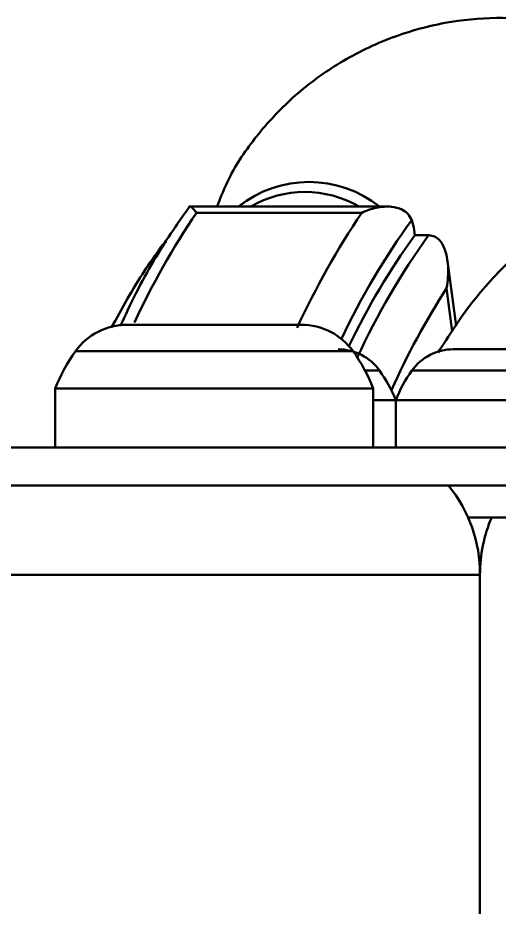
# Model space of a CAD drawing. Header units: millimetres. Extents: x 263 to 2983, y 441 to 2500.
# Drawn here: x 1964.75 to 1979.89, y 2471.65 to 2499.6 of the extents above; entities that cross this region are included whole.
import ezdxf

# ---------------------------------------------------------------- set-up
doc = ezdxf.new("R2010")
doc.units = ezdxf.units.MM
doc.header["$LTSCALE"] = 0.5
doc.layers.add('BOL', color=7, linetype='Continuous', lineweight=50)

msp = doc.modelspace()

# ---------------------------------------------------------------- linework, layer by layer
at = {"layer": 'BOL'}
for p, q in [((1976.359, 2493.663), (1970.166, 2493.663)), ((1975.564, 2493.469), (1970.368, 2493.469)), ((1977.21, 2492.919), (1977.23, 2492.766)), ((1977.663, 2492.766), (1977.23, 2492.766)), ((1978.532, 2489.915), (1978.263, 2491.949)), ((1978.412, 2489.739), (1978.232, 2491.098)), ((1968.186, 2489.95), (1970.378, 2489.95)), ((1970.378, 2489.95), (1973.611, 2489.95)), ((1973.611, 2489.95), (1973.666, 2489.95)), ((1966.562, 2489.116), (1975.29, 2489.116)), ((1978.442, 2489.179), (1978.929, 2489.179)), ((1978.929, 2489.179), (1982.011, 2489.179)), ((1975.666, 2488.512), (1976.125, 2488.512)), ((1977.142, 2488.512), (1981.267, 2488.512)), ((1965.926, 2487.95), (1965.926, 2486.096)), ((1965.926, 2487.95), (1975.926, 2487.95)), ((1975.926, 2486.096), (1975.926, 2487.95)), ((1975.926, 2487.579), (1976.633, 2487.579)), ((1976.633, 2486.096), (1976.633, 2487.579)), ((1976.633, 2487.579), (1980.758, 2487.579)), ((1512.739, 2486.096), (2400.823, 2486.096)), ((1512.739, 2484.896), (2400.823, 2484.896)), ((1989.979, 2483.896), (1978.896, 2483.896)), ((1979.281, 2482.096), (1934.281, 2482.096)), ((1979.281, 2456.096), (1979.281, 2482.096))]:
    msp.add_line(p, q, dxfattribs=at)
for centre, radius, start, end in [((1973.906, 2490.868), 3.568, 51.5855, 128.4145), ((1973.777, 2490.727), 3.395, 59.8776, 120.1224), ((1991.573, 2479.187), 25.567, 146.0374, 154.9178), ((1996.878, 2479.12), 25.694, 146.0487, 155.3061), ((1996.289, 2479.378), 23.645, 144.1062, 154.6408), ((1975.627, 2492.719), 1.595, 7.2097, 19.0973), ((1996.099, 2479.214), 23.231, 144.3137, 154.328), ((1997.223, 2478.796), 24.036, 144.4648, 155.0845), ((1998.717, 2477.923), 24.356, 147.2511, 155.836), ((1968.186, 2487.95), 2, 90, 144.3075), ((1973.666, 2487.95), 2, 35.6925, 90), ((1970.926, 2485.981), 5.373, 144.3075, 158.5137), ((1974.825, 2487.579), 1.6, 35.6925, 90), ((1970.926, 2485.981), 5.373, 21.4863, 35.6925), ((1978.442, 2487.579), 1.6, 90, 144.3075), ((1972.633, 2486.004), 4.299, 21.4863, 35.6925), ((1980.633, 2486.004), 4.299, 144.3075, 158.5137), ((1974.947, 2482.138), 4.334, 359.4401, 39.5142), ((1983.774, 2482.109), 4.493, 156.5672, 180.1708)]:
    msp.add_arc(centre, radius, start, end, dxfattribs=at)
for points, knots in [([(1985.146, 2497.669), (1985.127, 2497.689), (1984.811, 2498.045), (1984.034, 2498.541), (1982.792, 2499.15), (1981.345, 2499.517), (1979.783, 2499.637), (1978.106, 2499.472), (1976.407, 2498.989), (1974.79, 2498.185), (1973.383, 2497.14), (1972.244, 2495.915), (1971.441, 2494.746), (1971.13, 2493.961), (1971.012, 2493.663)], [0, 0, 0, 0, 0.004599, 0.079364, 0.162496, 0.251101, 0.343527, 0.438592, 0.545701, 0.650566, 0.752216, 0.849929, 0.943135, 1, 1, 1, 1]), ([(1982.799, 2493.859), (1982.437, 2493.65), (1981.551, 2493.14), (1980.259, 2492.04), (1978.973, 2490.664), (1978.296, 2489.6), (1977.966, 2489.082)], [0, 0, 0, 0, 0.187736, 0.459086, 0.737038, 1, 1, 1, 1]), ([(1970.137, 2493.644), (1969.971, 2493.409), (1969.381, 2492.576), (1968.642, 2491.351), (1968.133, 2490.252), (1967.972, 2489.906)], [0, 0, 0, 0, 0.211122, 0.751266, 1, 1, 1, 1]), ([(1970.368, 2493.469), (1970.367, 2493.47), (1970.314, 2493.54), (1970.225, 2493.639), (1970.145, 2493.695), (1970.138, 2493.648), (1970.137, 2493.644)], [0, 0, 0, 0, 0.00606, 0.464122, 0.948744, 1, 1, 1, 1]), ([(1977.135, 2493.241), (1977.099, 2493.31), (1977.03, 2493.447), (1976.806, 2493.596), (1976.467, 2493.683), (1976.027, 2493.647), (1975.713, 2493.54), (1975.566, 2493.47), (1975.564, 2493.469)], [0, 0, 0, 0, 0.1395121, 0.2783446, 0.4740502, 0.7427036, 0.9966584, 1, 1, 1, 1]), ([(1977.663, 2492.766), (1977.73, 2492.756), (1977.864, 2492.738), (1978.045, 2492.586), (1978.215, 2492.283), (1978.303, 2491.766), (1978.273, 2491.335), (1978.233, 2491.1), (1978.232, 2491.098)], [0, 0, 0, 0, 0.107629, 0.21442, 0.382775, 0.663947, 0.997023, 1, 1, 1, 1]), ([(1969.166, 2492.266), (1969.179, 2492.29), (1969.24, 2492.407), (1969.342, 2492.493), (1969.423, 2492.562)], [0, 0, 0, 0, 0.2070605, 1, 1, 1, 1]), ([(1969.164, 2492.267), (1969.02, 2492.063), (1968.498, 2491.324), (1968.029, 2490.468), (1967.69, 2489.849)], [0, 0, 0, 0, 0.2762576, 1, 1, 1, 1])]:
    msp.add_open_spline(points, degree=3, knots=knots, dxfattribs=at)

doc.saveas('drawing.dxf')
